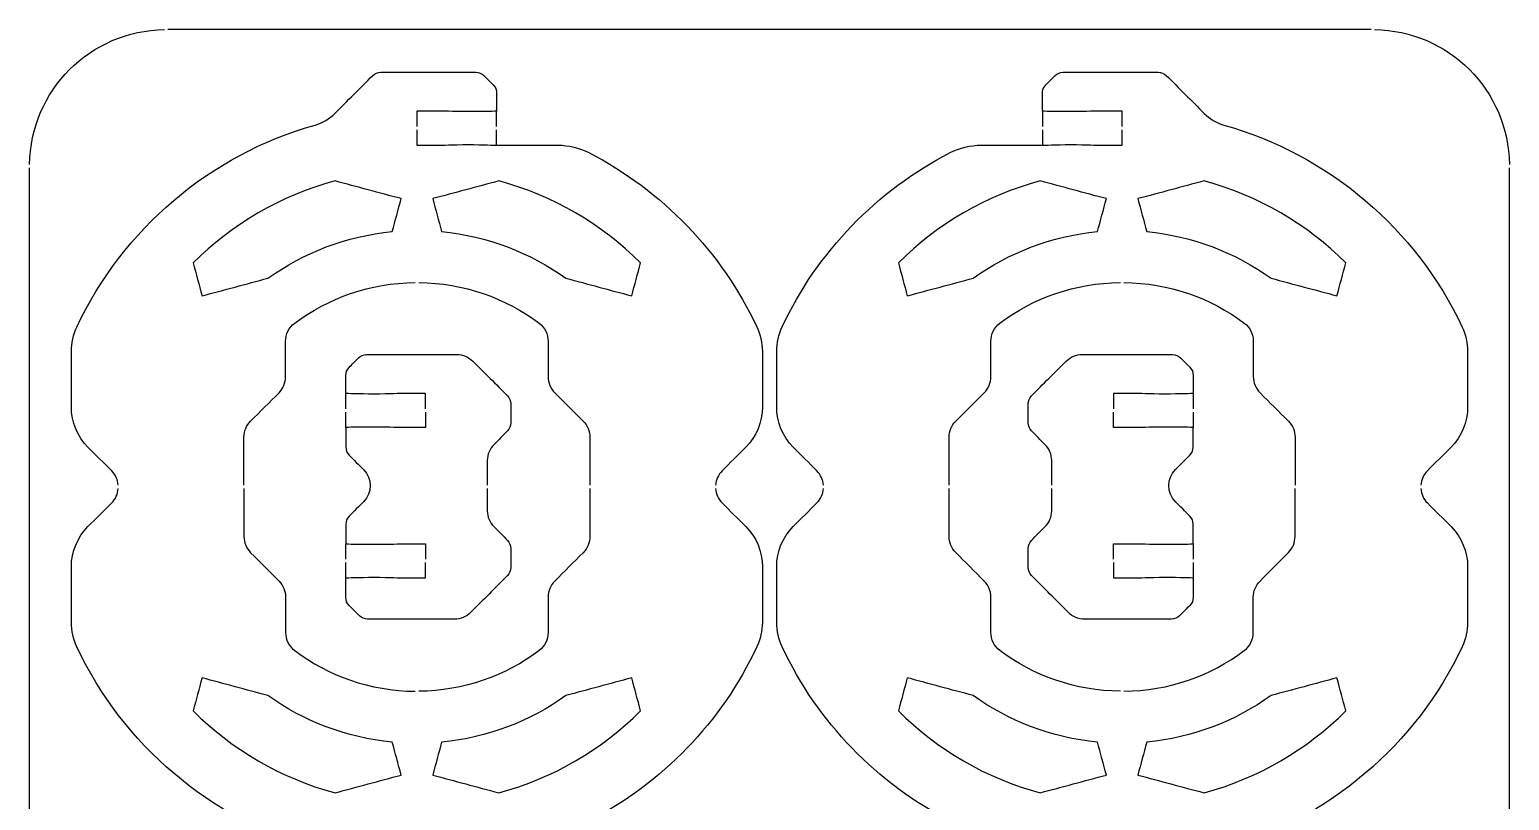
# Model space of a CAD drawing. Extents: x 5 to 405, y 225 to 445.
# Drawn here: x 275 to 405, y 377.3 to 445 of the extents above; entities that cross this region are included whole.
import ezdxf

# ---------------------------------------------------------------- set-up
doc = ezdxf.new("R2010")
doc.units = 0
doc.header["$MEASUREMENT"] = 0
doc.layers.add('DEFAULT', color=18, linetype='CONTINUOUS')

msp = doc.modelspace()

# ---------------------------------------------------------------- linework, layer by layer
at = {"layer": 'DEFAULT', "color": 1}
for points in [[(392.85, 445), (287.15, 445)], [(316.03, 436.5), (316.03, 437.85)], [(363.97, 437.85), (363.97, 436.5)], [(316.03, 434.85), (316.03, 436.2)], [(363.97, 436.2), (363.97, 434.85)], [(275, 237.15), (275, 432.85)], [(405, 237.15), (405, 432.85)], [(302.78, 411.7), (302.78, 413.05)], [(377.22, 413.05), (377.22, 411.7)], [(302.78, 410.05), (302.78, 411.4)], [(377.22, 411.4), (377.22, 410.05)], [(302.78, 398.5), (302.78, 399.85)], [(377.22, 399.86), (377.22, 398.5)], [(302.78, 396.86), (302.78, 398.2)], [(377.22, 398.21), (377.22, 396.86)]]:
    msp.add_lwpolyline(points, dxfattribs=at)
for points in [[(275, 433.15), (275.08, 439.66), (280.34, 444.92), (286.85, 445)], [(393.15, 445), (399.66, 444.92), (404.92, 439.66), (405, 433.15)]]:
    msp.add_open_spline(points, degree=3, dxfattribs=at)
for points, knots in [([(282.78, 405), (282.75, 405.46), (282.56, 405.91), (282.21, 406.26), (281.52, 406.95), (280.82, 407.64), (280.13, 408.33), (279.2, 409.27), (278.67, 410.54), (278.67, 411.87), (278.67, 413.49), (278.67, 415.11), (278.67, 416.74), (278.67, 417.48), (278.83, 418.21), (279.15, 418.88), (283.19, 427.46), (290.82, 434.02), (300.09, 436.62), (300.74, 436.8), (301.33, 437.16), (301.81, 437.63), (302.92, 438.74), (304.03, 439.85), (305.14, 440.96), (305.33, 441.15), (305.58, 441.26), (305.85, 441.26), (308.63, 441.26), (311.41, 441.26), (314.2, 441.26), (314.47, 441.26), (314.72, 441.15), (314.91, 440.96), (315.18, 440.69), (315.46, 440.42), (315.73, 440.14), (315.92, 439.95), (316.03, 439.7), (316.03, 439.43), (316.03, 438.9), (316.03, 438.37), (316.03, 437.85), (316.03, 437.82), (314.91, 437.8), (313.53, 437.8), (312.14, 437.8), (311.15, 437.85), (311.02, 437.85), (310.36, 437.85), (309.69, 437.85), (309.02, 437.85), (309.02, 437.4), (309.02, 436.95), (309.02, 436.5)], [0, 0, 0, 0, 1, 1, 1, 9.301434, 9.301434, 9.301434, 10.301434, 10.301434, 10.301434, 24.111434, 24.111434, 24.111434, 25.111434, 25.111434, 25.111434, 26.111434, 26.111434, 26.111434, 27.111434, 27.111434, 27.111434, 40.46161, 40.46161, 40.46161, 41.46161, 41.46161, 41.46161, 65.14161, 65.14161, 65.14161, 66.14161, 66.14161, 66.14161, 69.436727, 69.436727, 69.436727, 70.436727, 70.436727, 70.436727, 74.936727, 74.936727, 74.936727, 75.936727, 75.936727, 75.936727, 76.936727, 76.936727, 76.936727, 82.606727, 82.606727, 82.606727, 86.426727, 86.426727, 86.426727, 86.426727]), ([(370.98, 436.5), (370.98, 436.95), (370.98, 437.4), (370.98, 437.85), (370.31, 437.85), (369.64, 437.85), (368.98, 437.85), (368.85, 437.85), (367.86, 437.8), (366.47, 437.8), (365.09, 437.8), (363.97, 437.82), (363.97, 437.85), (363.97, 438.38), (363.97, 438.91), (363.97, 439.43), (363.97, 439.7), (364.08, 439.95), (364.27, 440.14), (364.54, 440.42), (364.82, 440.69), (365.09, 440.97), (365.28, 441.15), (365.53, 441.26), (365.8, 441.26), (368.59, 441.26), (371.37, 441.26), (374.15, 441.26), (374.42, 441.26), (374.67, 441.16), (374.86, 440.97), (375.97, 439.86), (377.08, 438.75), (378.19, 437.64), (378.67, 437.16), (379.26, 436.81), (379.9, 436.62), (389.18, 434.02), (396.81, 427.46), (400.85, 418.88), (401.17, 418.21), (401.33, 417.48), (401.33, 416.74), (401.33, 415.12), (401.33, 413.49), (401.33, 411.87), (401.33, 410.55), (400.8, 409.27), (399.87, 408.33), (399.17, 407.64), (398.48, 406.95), (397.79, 406.26), (397.44, 405.91), (397.25, 405.46), (397.22, 405)], [0, 0, 0, 0, 3.82, 3.82, 3.82, 9.49, 9.49, 9.49, 10.49, 10.49, 10.49, 11.49, 11.49, 11.49, 15.99, 15.99, 15.99, 16.99, 16.99, 16.99, 20.285118, 20.285118, 20.285118, 21.285118, 21.285118, 21.285118, 44.965118, 44.965118, 44.965118, 45.965118, 45.965118, 45.965118, 59.315294, 59.315294, 59.315294, 60.315294, 60.315294, 60.315294, 61.315294, 61.315294, 61.315294, 62.315294, 62.315294, 62.315294, 76.125294, 76.125294, 76.125294, 77.125294, 77.125294, 77.125294, 85.426727, 85.426727, 85.426727, 86.426727, 86.426727, 86.426727, 86.426727]), ([(309.02, 436.2), (309.02, 435.75), (309.02, 435.3), (309.02, 434.85), (309.69, 434.85), (310.36, 434.85), (311.02, 434.85), (311.15, 434.85), (312.14, 434.9), (313.53, 434.9), (314.91, 434.9), (315.82, 434.85), (316.03, 434.85), (317.82, 434.85), (319.61, 434.85), (321.4, 434.85), (322.34, 434.85), (323.28, 434.63), (324.12, 434.2), (330.57, 430.87), (335.79, 425.48), (338.89, 418.9), (339.21, 418.23), (339.37, 417.49), (339.37, 416.75), (339.37, 415.12), (339.37, 413.49), (339.37, 411.86), (339.37, 410.54), (338.85, 409.27), (337.91, 408.33), (337.22, 407.64), (336.53, 406.95), (335.84, 406.26), (335.49, 405.91), (335.3, 405.46), (335.26, 405)], [0, 0, 0, 0, 3.83, 3.83, 3.83, 9.5, 9.5, 9.5, 10.5, 10.5, 10.5, 11.5, 11.5, 11.5, 26.73, 26.73, 26.73, 27.73, 27.73, 27.73, 28.73, 28.73, 28.73, 29.73, 29.73, 29.73, 43.58, 43.58, 43.58, 44.58, 44.58, 44.58, 52.867291, 52.867291, 52.867291, 53.867291, 53.867291, 53.867291, 53.867291]), ([(344.74, 405), (344.7, 405.46), (344.51, 405.91), (344.16, 406.26), (343.47, 406.95), (342.78, 407.64), (342.09, 408.33), (341.15, 409.27), (340.63, 410.54), (340.63, 411.86), (340.63, 413.49), (340.63, 415.12), (340.63, 416.75), (340.63, 417.49), (340.79, 418.23), (341.11, 418.9), (344.21, 425.49), (349.43, 430.88), (355.88, 434.2), (356.72, 434.63), (357.66, 434.85), (358.6, 434.85), (360.39, 434.85), (362.18, 434.85), (363.97, 434.85), (364.18, 434.85), (365.09, 434.9), (366.47, 434.9), (367.86, 434.9), (368.85, 434.85), (368.98, 434.85), (369.64, 434.85), (370.31, 434.85), (370.98, 434.85), (370.98, 435.3), (370.98, 435.75), (370.98, 436.2)], [0, 0, 0, 0, 1, 1, 1, 9.287291, 9.287291, 9.287291, 10.287291, 10.287291, 10.287291, 24.137291, 24.137291, 24.137291, 25.137291, 25.137291, 25.137291, 26.137291, 26.137291, 26.137291, 27.137291, 27.137291, 27.137291, 42.367291, 42.367291, 42.367291, 43.367291, 43.367291, 43.367291, 44.367291, 44.367291, 44.367291, 50.037291, 50.037291, 50.037291, 53.867291, 53.867291, 53.867291, 53.867291]), ([(301.83, 431.71), (303.77, 431.19), (305.7, 430.67), (307.64, 430.16), (307.38, 429.19), (307.12, 428.22), (306.86, 427.26), (302.81, 426.88), (299.08, 425.41), (295.94, 423.17), (294.01, 422.65), (292.08, 422.14), (290.15, 421.62), (289.89, 422.59), (289.63, 423.55), (289.37, 424.52), (292.78, 427.91), (297.05, 430.43), (301.83, 431.71)], [1, 1, 1, 1, 18.028285, 18.028285, 18.028285, 26.537598, 26.537598, 26.537598, 27.537598, 27.537598, 27.537598, 44.527245, 44.527245, 44.527245, 53.036557, 53.036557, 53.036557, 54.036557, 54.036557, 54.036557, 54.036557]), ([(327.9, 421.62), (325.97, 422.14), (324.04, 422.65), (322.11, 423.17), (318.97, 425.41), (315.24, 426.88), (311.19, 427.26), (310.93, 428.22), (310.67, 429.19), (310.41, 430.16), (312.35, 430.67), (314.28, 431.19), (316.22, 431.71), (321, 430.43), (325.27, 427.91), (328.67, 424.52), (328.42, 423.55), (328.16, 422.59), (327.9, 421.62)], [8.509313, 8.509313, 8.509313, 8.509313, 25.498959, 25.498959, 25.498959, 26.498959, 26.498959, 26.498959, 35.008272, 35.008272, 35.008272, 52.046218, 52.046218, 52.046218, 53.046218, 53.046218, 53.046218, 61.55553, 61.55553, 61.55553, 61.55553]), ([(351.33, 424.52), (354.73, 427.91), (359, 430.44), (363.78, 431.71), (365.72, 431.19), (367.65, 430.67), (369.59, 430.16), (369.33, 429.19), (369.07, 428.22), (368.81, 427.26), (364.76, 426.88), (361.03, 425.42), (357.89, 423.17), (355.96, 422.66), (354.03, 422.14), (352.1, 421.62), (351.84, 422.59), (351.58, 423.55), (351.33, 424.52)], [8.509313, 8.509313, 8.509313, 8.509313, 9.509313, 9.509313, 9.509313, 26.546292, 26.546292, 26.546292, 35.055346, 35.055346, 35.055346, 36.055346, 36.055346, 36.055346, 53.044993, 53.044993, 53.044993, 61.554306, 61.554306, 61.554306, 61.554306]), ([(390.63, 424.52), (390.37, 423.55), (390.11, 422.59), (389.85, 421.62), (387.92, 422.14), (385.99, 422.66), (384.06, 423.17), (380.92, 425.42), (377.19, 426.88), (373.14, 427.26), (372.88, 428.22), (372.62, 429.19), (372.36, 430.16), (374.3, 430.67), (376.23, 431.19), (378.17, 431.71), (382.95, 430.44), (387.22, 427.91), (390.63, 424.52)], [0, 0, 0, 0, 8.509054, 8.509054, 8.509054, 25.499667, 25.499667, 25.499667, 26.499667, 26.499667, 26.499667, 35.009238, 35.009238, 35.009238, 52.038489, 52.038489, 52.038489, 53.038489, 53.038489, 53.038489, 53.038489]), ([(293.83, 405), (293.83, 406.4), (293.83, 407.8), (293.83, 409.21), (293.83, 409.74), (294.04, 410.24), (294.42, 410.62), (295.25, 411.45), (296.08, 412.28), (296.91, 413.11), (297.28, 413.49), (297.49, 414), (297.49, 414.53), (297.49, 415.56), (297.49, 416.59), (297.49, 417.62), (297.49, 418.25), (297.78, 418.84), (298.29, 419.22), (301.24, 421.43), (304.9, 422.76), (308.88, 422.79)], [0, 0, 0, 0, 11.93, 11.93, 11.93, 12.93, 12.93, 12.93, 22.92849, 22.92849, 22.92849, 23.92849, 23.92849, 23.92849, 32.70849, 32.70849, 32.70849, 33.70849, 33.70849, 33.70849, 34.70849, 34.70849, 34.70849, 34.70849]), ([(309.18, 422.79), (313.14, 422.76), (316.81, 421.43), (319.76, 419.22), (320.26, 418.84), (320.55, 418.25), (320.55, 417.62), (320.55, 416.59), (320.55, 415.56), (320.55, 414.53), (320.55, 414), (320.76, 413.49), (321.14, 413.11), (321.97, 412.28), (322.8, 411.45), (323.63, 410.62), (324.01, 410.24), (324.22, 409.74), (324.22, 409.21), (324.22, 407.8), (324.22, 406.4), (324.22, 405)], [0, 0, 0, 0, 1, 1, 1, 2, 2, 2, 10.78, 10.78, 10.78, 11.78, 11.78, 11.78, 21.77849, 21.77849, 21.77849, 22.77849, 22.77849, 22.77849, 34.70849, 34.70849, 34.70849, 34.70849]), ([(355.78, 405), (355.78, 406.4), (355.78, 407.81), (355.78, 409.21), (355.78, 409.74), (355.99, 410.25), (356.37, 410.62), (357.2, 411.45), (358.03, 412.28), (358.86, 413.11), (359.24, 413.49), (359.45, 414), (359.45, 414.53), (359.45, 415.56), (359.45, 416.59), (359.45, 417.63), (359.45, 418.25), (359.74, 418.85), (360.24, 419.22), (363.19, 421.44), (366.86, 422.76), (370.82, 422.79)], [0, 0, 0, 0, 11.93, 11.93, 11.93, 12.93, 12.93, 12.93, 22.92849, 22.92849, 22.92849, 23.92849, 23.92849, 23.92849, 32.70849, 32.70849, 32.70849, 33.70849, 33.70849, 33.70849, 34.70849, 34.70849, 34.70849, 34.70849]), ([(371.12, 422.79), (375.1, 422.76), (378.76, 421.44), (381.71, 419.22), (382.22, 418.85), (382.5, 418.25), (382.5, 417.63), (382.5, 416.59), (382.5, 415.56), (382.5, 414.53), (382.5, 414), (382.72, 413.49), (383.09, 413.11), (383.92, 412.28), (384.75, 411.45), (385.58, 410.62), (385.96, 410.25), (386.17, 409.74), (386.17, 409.21), (386.17, 407.81), (386.17, 406.4), (386.17, 405)], [0, 0, 0, 0, 1, 1, 1, 2, 2, 2, 10.78, 10.78, 10.78, 11.78, 11.78, 11.78, 21.77849, 21.77849, 21.77849, 22.77849, 22.77849, 22.77849, 34.70849, 34.70849, 34.70849, 34.70849]), ([(309.78, 411.7), (309.78, 412.15), (309.78, 412.6), (309.78, 413.05), (309.11, 413.05), (308.44, 413.05), (307.77, 413.05), (307.65, 413.05), (306.66, 413), (305.27, 413), (303.94, 413), (302.85, 413.03), (302.78, 413.05), (302.78, 413.58), (302.78, 414.11), (302.78, 414.64), (302.78, 414.9), (302.88, 415.16), (303.07, 415.34), (303.34, 415.62), (303.62, 415.9), (303.89, 416.17), (304.08, 416.36), (304.34, 416.47), (304.6, 416.47), (307.25, 416.47), (309.89, 416.47), (312.53, 416.47), (313.06, 416.47), (313.57, 416.26), (313.95, 415.88), (314.96, 414.87), (315.97, 413.86), (316.98, 412.85), (317.17, 412.66), (317.28, 412.41), (317.28, 412.14), (317.28, 411.58), (317.28, 411.02), (317.28, 410.47), (317.28, 410.2), (317.17, 409.95), (316.98, 409.76), (316.58, 409.37), (316.19, 408.97), (315.8, 408.58), (315.42, 408.2), (315.21, 407.69), (315.21, 407.16), (315.21, 406.44), (315.21, 405.72), (315.21, 405)], [0, 0, 0, 0, 3.83, 3.83, 3.83, 9.5, 9.5, 9.5, 10.5, 10.5, 10.5, 11.5, 11.5, 11.5, 16, 16, 16, 17, 17, 17, 20.316338, 20.316338, 20.316338, 21.316338, 21.316338, 21.316338, 43.796338, 43.796338, 43.796338, 44.796338, 44.796338, 44.796338, 56.951506, 56.951506, 56.951506, 57.951506, 57.951506, 57.951506, 62.701506, 62.701506, 62.701506, 63.701506, 63.701506, 63.701506, 68.446198, 68.446198, 68.446198, 69.446198, 69.446198, 69.446198, 75.576198, 75.576198, 75.576198, 75.576198]), ([(364.79, 405), (364.79, 405.72), (364.79, 406.44), (364.79, 407.16), (364.79, 407.69), (364.58, 408.2), (364.2, 408.58), (363.81, 408.97), (363.41, 409.37), (363.02, 409.76), (362.83, 409.95), (362.72, 410.2), (362.72, 410.47), (362.72, 411.03), (362.72, 411.58), (362.72, 412.14), (362.72, 412.41), (362.83, 412.66), (363.02, 412.85), (364.03, 413.86), (365.04, 414.87), (366.05, 415.88), (366.43, 416.26), (366.94, 416.47), (367.47, 416.47), (370.11, 416.47), (372.75, 416.47), (375.4, 416.47), (375.66, 416.47), (375.91, 416.36), (376.11, 416.18), (376.38, 415.9), (376.66, 415.62), (376.93, 415.35), (377.12, 415.16), (377.22, 414.91), (377.22, 414.64), (377.22, 414.11), (377.22, 413.58), (377.22, 413.05), (377.15, 413.03), (376.06, 413), (374.73, 413), (373.34, 413), (372.35, 413.05), (372.22, 413.05), (371.56, 413.05), (370.89, 413.05), (370.22, 413.05), (370.22, 412.6), (370.22, 412.15), (370.22, 411.7)], [0, 0, 0, 0, 6.13, 6.13, 6.13, 7.13, 7.13, 7.13, 11.874692, 11.874692, 11.874692, 12.874692, 12.874692, 12.874692, 17.624692, 17.624692, 17.624692, 18.624692, 18.624692, 18.624692, 30.779859, 30.779859, 30.779859, 31.779859, 31.779859, 31.779859, 54.259859, 54.259859, 54.259859, 55.259859, 55.259859, 55.259859, 58.576198, 58.576198, 58.576198, 59.576198, 59.576198, 59.576198, 64.076198, 64.076198, 64.076198, 65.076198, 65.076198, 65.076198, 66.076198, 66.076198, 66.076198, 71.746198, 71.746198, 71.746198, 75.576198, 75.576198, 75.576198, 75.576198]), ([(309.78, 411.4), (309.78, 410.95), (309.78, 410.5), (309.78, 410.05), (309.11, 410.05), (308.44, 410.05), (307.77, 410.05), (307.65, 410.05), (306.66, 410.1), (305.27, 410.1), (303.94, 410.1), (302.85, 410.08), (302.78, 410.05), (302.78, 409.48), (302.78, 408.91), (302.78, 408.34), (302.78, 408.08), (302.88, 407.82), (303.07, 407.64), (303.49, 407.21), (303.91, 406.79), (304.34, 406.37), (305.11, 405.59), (305.11, 404.32), (304.34, 403.54), (303.91, 403.12), (303.49, 402.7), (303.07, 402.27), (302.88, 402.09), (302.78, 401.83), (302.78, 401.57), (302.78, 401), (302.78, 400.43), (302.78, 399.85), (302.85, 399.83), (303.94, 399.81), (305.27, 399.81), (306.66, 399.81), (307.65, 399.85), (307.77, 399.85), (308.44, 399.85), (309.11, 399.85), (309.78, 399.85), (309.78, 399.4), (309.78, 398.95), (309.78, 398.5)], [0, 0, 0, 0, 3.82, 3.82, 3.82, 9.49, 9.49, 9.49, 10.49, 10.49, 10.49, 11.49, 11.49, 11.49, 16.34, 16.34, 16.34, 17.34, 17.34, 17.34, 22.417027, 22.417027, 22.417027, 23.417027, 23.417027, 23.417027, 28.494053, 28.494053, 28.494053, 29.494053, 29.494053, 29.494053, 34.354053, 34.354053, 34.354053, 35.354053, 35.354053, 35.354053, 36.354053, 36.354053, 36.354053, 42.024053, 42.024053, 42.024053, 45.854053, 45.854053, 45.854053, 45.854053]), ([(370.22, 398.5), (370.22, 398.96), (370.22, 399.41), (370.22, 399.86), (370.89, 399.86), (371.56, 399.86), (372.22, 399.86), (372.35, 399.86), (373.34, 399.81), (374.73, 399.81), (376.06, 399.81), (377.15, 399.83), (377.22, 399.86), (377.22, 400.43), (377.22, 401), (377.22, 401.57), (377.22, 401.84), (377.12, 402.09), (376.93, 402.28), (376.51, 402.7), (376.09, 403.12), (375.66, 403.54), (374.88, 404.32), (374.88, 405.59), (375.66, 406.37), (376.09, 406.79), (376.51, 407.22), (376.93, 407.64), (377.12, 407.83), (377.22, 408.08), (377.22, 408.34), (377.22, 408.91), (377.22, 409.48), (377.22, 410.05), (377.15, 410.08), (376.06, 410.1), (374.73, 410.1), (373.34, 410.1), (372.35, 410.05), (372.22, 410.05), (371.56, 410.05), (370.89, 410.05), (370.22, 410.05), (370.22, 410.5), (370.22, 410.95), (370.22, 411.4)], [0, 0, 0, 0, 3.83, 3.83, 3.83, 9.5, 9.5, 9.5, 10.5, 10.5, 10.5, 11.5, 11.5, 11.5, 16.36, 16.36, 16.36, 17.36, 17.36, 17.36, 22.437027, 22.437027, 22.437027, 23.437027, 23.437027, 23.437027, 28.514053, 28.514053, 28.514053, 29.514053, 29.514053, 29.514053, 34.364053, 34.364053, 34.364053, 35.364053, 35.364053, 35.364053, 36.364053, 36.364053, 36.364053, 42.034053, 42.034053, 42.034053, 45.854053, 45.854053, 45.854053, 45.854053]), ([(309.02, 373.2), (309.02, 372.75), (309.02, 372.3), (309.02, 371.85), (309.69, 371.85), (310.36, 371.85), (311.02, 371.85), (311.15, 371.85), (312.14, 371.9), (313.53, 371.9), (314.91, 371.9), (316.03, 371.87), (316.03, 371.85), (316.03, 371.32), (316.03, 370.79), (316.03, 370.26), (316.03, 370), (315.92, 369.74), (315.73, 369.55), (315.45, 369.28), (315.18, 369), (314.9, 368.73), (314.72, 368.54), (314.46, 368.44), (314.2, 368.44), (311.41, 368.44), (308.63, 368.44), (305.85, 368.44), (305.58, 368.44), (305.33, 368.54), (305.14, 368.73), (304.03, 369.84), (302.92, 370.95), (301.81, 372.06), (301.33, 372.54), (300.74, 372.89), (300.09, 373.08), (290.82, 375.68), (283.19, 382.23), (279.15, 390.81), (278.83, 391.48), (278.67, 392.22), (278.67, 392.96), (278.67, 394.58), (278.67, 396.2), (278.67, 397.83), (278.67, 399.15), (279.2, 400.43), (280.13, 401.36), (280.82, 402.05), (281.52, 402.74), (282.21, 403.44), (282.56, 403.79), (282.75, 404.24), (282.78, 404.7)], [0, 0, 0, 0, 3.83, 3.83, 3.83, 9.5, 9.5, 9.5, 10.5, 10.5, 10.5, 11.5, 11.5, 11.5, 15.99, 15.99, 15.99, 16.99, 16.99, 16.99, 20.29926, 20.29926, 20.29926, 21.29926, 21.29926, 21.29926, 44.97926, 44.97926, 44.97926, 45.97926, 45.97926, 45.97926, 59.329436, 59.329436, 59.329436, 60.329436, 60.329436, 60.329436, 61.329436, 61.329436, 61.329436, 62.329436, 62.329436, 62.329436, 76.129436, 76.129436, 76.129436, 77.129436, 77.129436, 77.129436, 85.430869, 85.430869, 85.430869, 86.430869, 86.430869, 86.430869, 86.430869]), ([(293.83, 404.7), (293.83, 403.3), (293.83, 401.89), (293.83, 400.49), (293.83, 399.96), (294.04, 399.45), (294.42, 399.07), (295.25, 398.24), (296.08, 397.41), (296.91, 396.58), (297.28, 396.21), (297.49, 395.7), (297.49, 395.17), (297.49, 394.14), (297.49, 393.1), (297.49, 392.07), (297.49, 391.44), (297.78, 390.85), (298.29, 390.47), (301.24, 388.26), (304.9, 386.94), (308.88, 386.9)], [0, 0, 0, 0, 11.93, 11.93, 11.93, 12.93, 12.93, 12.93, 22.92849, 22.92849, 22.92849, 23.92849, 23.92849, 23.92849, 32.70849, 32.70849, 32.70849, 33.70849, 33.70849, 33.70849, 34.70849, 34.70849, 34.70849, 34.70849]), ([(315.21, 404.7), (315.21, 404.05), (315.21, 403.4), (315.21, 402.75), (315.21, 402.22), (315.42, 401.71), (315.8, 401.34), (316.19, 400.94), (316.58, 400.55), (316.98, 400.15), (317.17, 399.96), (317.28, 399.71), (317.28, 399.45), (317.28, 398.89), (317.28, 398.33), (317.28, 397.77), (317.28, 397.5), (317.17, 397.25), (316.98, 397.06), (315.9, 395.98), (314.82, 394.9), (313.74, 393.81), (313.36, 393.44), (312.85, 393.23), (312.32, 393.23), (309.78, 393.23), (307.24, 393.23), (304.69, 393.23), (304.43, 393.23), (304.17, 393.34), (303.98, 393.52), (303.68, 393.83), (303.37, 394.13), (303.07, 394.44), (302.88, 394.63), (302.78, 394.88), (302.78, 395.14), (302.78, 395.72), (302.78, 396.29), (302.78, 396.86), (302.85, 396.88), (303.94, 396.91), (305.27, 396.91), (306.66, 396.91), (307.65, 396.86), (307.77, 396.86), (308.44, 396.86), (309.11, 396.86), (309.78, 396.86), (309.78, 397.31), (309.78, 397.75), (309.78, 398.2)], [0, 0, 0, 0, 5.52, 5.52, 5.52, 6.52, 6.52, 6.52, 11.264692, 11.264692, 11.264692, 12.264692, 12.264692, 12.264692, 17.024692, 17.024692, 17.024692, 18.024692, 18.024692, 18.024692, 31.028387, 31.028387, 31.028387, 32.028387, 32.028387, 32.028387, 53.658387, 53.658387, 53.658387, 54.658387, 54.658387, 54.658387, 58.328278, 58.328278, 58.328278, 59.328278, 59.328278, 59.328278, 64.178278, 64.178278, 64.178278, 65.178278, 65.178278, 65.178278, 66.178278, 66.178278, 66.178278, 71.848278, 71.848278, 71.848278, 75.668278, 75.668278, 75.668278, 75.668278]), ([(335.26, 404.7), (335.3, 404.24), (335.49, 403.79), (335.84, 403.44), (336.53, 402.75), (337.22, 402.06), (337.91, 401.37), (338.85, 400.43), (339.37, 399.16), (339.37, 397.83), (339.37, 396.2), (339.37, 394.57), (339.37, 392.95), (339.37, 392.2), (339.21, 391.47), (338.89, 390.8), (335.79, 384.21), (330.57, 378.82), (324.12, 375.5), (323.28, 375.06), (322.34, 374.85), (321.4, 374.85), (319.61, 374.85), (317.82, 374.85), (316.03, 374.85), (315.82, 374.85), (314.91, 374.8), (313.53, 374.8), (312.14, 374.8), (311.15, 374.85), (311.02, 374.85), (310.36, 374.85), (309.69, 374.85), (309.02, 374.85), (309.02, 374.4), (309.02, 373.95), (309.02, 373.5)], [0, 0, 0, 0, 1, 1, 1, 9.287291, 9.287291, 9.287291, 10.287291, 10.287291, 10.287291, 24.127291, 24.127291, 24.127291, 25.127291, 25.127291, 25.127291, 26.127291, 26.127291, 26.127291, 27.127291, 27.127291, 27.127291, 42.357291, 42.357291, 42.357291, 43.357291, 43.357291, 43.357291, 44.357291, 44.357291, 44.357291, 50.027291, 50.027291, 50.027291, 53.847291, 53.847291, 53.847291, 53.847291]), ([(324.22, 404.7), (324.22, 403.3), (324.22, 401.89), (324.22, 400.49), (324.22, 399.96), (324.01, 399.45), (323.63, 399.07), (322.8, 398.24), (321.97, 397.41), (321.14, 396.58), (320.76, 396.21), (320.55, 395.7), (320.55, 395.17), (320.55, 394.14), (320.55, 393.1), (320.55, 392.07), (320.55, 391.44), (320.26, 390.85), (319.76, 390.47), (316.81, 388.26), (313.14, 386.94), (309.18, 386.9)], [0, 0, 0, 0, 11.93, 11.93, 11.93, 12.93, 12.93, 12.93, 22.92849, 22.92849, 22.92849, 23.92849, 23.92849, 23.92849, 32.70849, 32.70849, 32.70849, 33.70849, 33.70849, 33.70849, 34.70849, 34.70849, 34.70849, 34.70849]), ([(370.98, 373.5), (370.98, 373.95), (370.98, 374.4), (370.98, 374.85), (370.31, 374.85), (369.64, 374.85), (368.98, 374.85), (368.85, 374.85), (367.86, 374.8), (366.47, 374.8), (365.09, 374.8), (364.18, 374.85), (363.97, 374.85), (362.18, 374.85), (360.39, 374.85), (358.6, 374.85), (357.66, 374.85), (356.72, 375.07), (355.88, 375.5), (349.43, 378.82), (344.21, 384.21), (341.11, 390.8), (340.79, 391.47), (340.63, 392.2), (340.63, 392.95), (340.63, 394.58), (340.63, 396.2), (340.63, 397.83), (340.63, 399.16), (341.15, 400.43), (342.09, 401.37), (342.78, 402.06), (343.47, 402.75), (344.16, 403.44), (344.51, 403.79), (344.7, 404.24), (344.74, 404.7)], [0, 0, 0, 0, 3.82, 3.82, 3.82, 9.49, 9.49, 9.49, 10.49, 10.49, 10.49, 11.49, 11.49, 11.49, 26.72, 26.72, 26.72, 27.72, 27.72, 27.72, 28.72, 28.72, 28.72, 29.72, 29.72, 29.72, 43.56, 43.56, 43.56, 44.56, 44.56, 44.56, 52.847291, 52.847291, 52.847291, 53.847291, 53.847291, 53.847291, 53.847291]), ([(370.82, 386.91), (366.86, 386.94), (363.19, 388.26), (360.24, 390.48), (359.74, 390.85), (359.45, 391.45), (359.45, 392.07), (359.45, 393.11), (359.45, 394.14), (359.45, 395.17), (359.45, 395.7), (359.24, 396.21), (358.86, 396.58), (358.03, 397.41), (357.2, 398.25), (356.37, 399.08), (355.99, 399.45), (355.78, 399.96), (355.78, 400.49), (355.78, 401.89), (355.78, 403.3), (355.78, 404.7)], [0, 0, 0, 0, 1, 1, 1, 2, 2, 2, 10.78, 10.78, 10.78, 11.78, 11.78, 11.78, 21.77849, 21.77849, 21.77849, 22.77849, 22.77849, 22.77849, 34.70849, 34.70849, 34.70849, 34.70849]), ([(370.22, 398.21), (370.22, 397.76), (370.22, 397.31), (370.22, 396.86), (370.89, 396.86), (371.56, 396.86), (372.22, 396.86), (372.35, 396.86), (373.34, 396.91), (374.73, 396.91), (376.06, 396.91), (377.15, 396.89), (377.22, 396.86), (377.22, 396.29), (377.22, 395.72), (377.22, 395.15), (377.22, 394.88), (377.12, 394.63), (376.93, 394.44), (376.63, 394.14), (376.32, 393.83), (376.02, 393.52), (375.83, 393.34), (375.57, 393.23), (375.31, 393.23), (372.76, 393.23), (370.22, 393.23), (367.68, 393.23), (367.15, 393.23), (366.64, 393.44), (366.26, 393.82), (365.18, 394.9), (364.1, 395.98), (363.02, 397.06), (362.83, 397.25), (362.72, 397.5), (362.72, 397.77), (362.72, 398.33), (362.72, 398.89), (362.72, 399.45), (362.72, 399.71), (362.83, 399.97), (363.02, 400.15), (363.41, 400.55), (363.81, 400.94), (364.2, 401.34), (364.58, 401.71), (364.79, 402.22), (364.79, 402.75), (364.79, 403.4), (364.79, 404.05), (364.79, 404.7)], [0, 0, 0, 0, 3.82, 3.82, 3.82, 9.49, 9.49, 9.49, 10.49, 10.49, 10.49, 11.49, 11.49, 11.49, 16.34, 16.34, 16.34, 17.34, 17.34, 17.34, 21.009891, 21.009891, 21.009891, 22.009891, 22.009891, 22.009891, 43.639891, 43.639891, 43.639891, 44.639891, 44.639891, 44.639891, 57.643587, 57.643587, 57.643587, 58.643587, 58.643587, 58.643587, 63.403587, 63.403587, 63.403587, 64.403587, 64.403587, 64.403587, 69.148278, 69.148278, 69.148278, 70.148278, 70.148278, 70.148278, 75.668278, 75.668278, 75.668278, 75.668278]), ([(397.22, 404.7), (397.25, 404.24), (397.44, 403.79), (397.79, 403.44), (398.48, 402.75), (399.17, 402.06), (399.87, 401.37), (400.8, 400.43), (401.33, 399.15), (401.33, 397.83), (401.33, 396.2), (401.33, 394.58), (401.33, 392.96), (401.33, 392.22), (401.17, 391.48), (400.85, 390.81), (396.81, 382.23), (389.18, 375.68), (379.9, 373.08), (379.26, 372.89), (378.67, 372.54), (378.19, 372.06), (377.08, 370.95), (375.97, 369.84), (374.86, 368.73), (374.67, 368.54), (374.42, 368.44), (374.15, 368.44), (371.37, 368.44), (368.59, 368.44), (365.8, 368.44), (365.54, 368.44), (365.28, 368.54), (365.1, 368.73), (364.82, 369.01), (364.54, 369.28), (364.27, 369.56), (364.08, 369.75), (363.97, 370), (363.97, 370.27), (363.97, 370.79), (363.97, 371.32), (363.97, 371.85), (363.97, 371.87), (365.09, 371.9), (366.47, 371.9), (367.86, 371.9), (368.85, 371.85), (368.98, 371.85), (369.64, 371.85), (370.31, 371.85), (370.98, 371.85), (370.98, 372.3), (370.98, 372.75), (370.98, 373.2)], [0, 0, 0, 0, 1, 1, 1, 9.301434, 9.301434, 9.301434, 10.301434, 10.301434, 10.301434, 24.101434, 24.101434, 24.101434, 25.101434, 25.101434, 25.101434, 26.101434, 26.101434, 26.101434, 27.101434, 27.101434, 27.101434, 40.45161, 40.45161, 40.45161, 41.45161, 41.45161, 41.45161, 65.13161, 65.13161, 65.13161, 66.13161, 66.13161, 66.13161, 69.440869, 69.440869, 69.440869, 70.440869, 70.440869, 70.440869, 74.930869, 74.930869, 74.930869, 75.930869, 75.930869, 75.930869, 76.930869, 76.930869, 76.930869, 82.600869, 82.600869, 82.600869, 86.430869, 86.430869, 86.430869, 86.430869]), ([(371.12, 386.91), (375.1, 386.94), (378.76, 388.26), (381.71, 390.48), (382.22, 390.85), (382.5, 391.45), (382.5, 392.07), (382.5, 393.11), (382.5, 394.14), (382.5, 395.17), (382.5, 395.7), (382.72, 396.21), (383.09, 396.58), (383.92, 397.41), (384.75, 398.25), (385.58, 399.08), (385.96, 399.45), (386.17, 399.96), (386.17, 400.49), (386.17, 401.89), (386.17, 403.3), (386.17, 404.7)], [0, 0, 0, 0, 1, 1, 1, 2, 2, 2, 10.78, 10.78, 10.78, 11.78, 11.78, 11.78, 21.77849, 21.77849, 21.77849, 22.77849, 22.77849, 22.77849, 34.70849, 34.70849, 34.70849, 34.70849]), ([(301.83, 377.99), (297.05, 379.26), (292.78, 381.78), (289.37, 385.18), (289.63, 386.14), (289.89, 387.11), (290.15, 388.08), (292.08, 387.56), (294.01, 387.04), (295.94, 386.52), (299.08, 384.28), (302.81, 382.82), (306.86, 382.44), (307.12, 381.47), (307.38, 380.51), (307.64, 379.54), (305.7, 379.02), (303.77, 378.5), (301.83, 377.99)], [17.028285, 17.028285, 17.028285, 17.028285, 18.028285, 18.028285, 18.028285, 26.537598, 26.537598, 26.537598, 43.527245, 43.527245, 43.527245, 44.527245, 44.527245, 44.527245, 53.036557, 53.036557, 53.036557, 70.064843, 70.064843, 70.064843, 70.064843]), ([(316.22, 377.99), (314.28, 378.5), (312.35, 379.02), (310.41, 379.54), (310.67, 380.51), (310.93, 381.47), (311.19, 382.44), (315.24, 382.82), (318.97, 384.28), (322.11, 386.52), (324.04, 387.04), (325.97, 387.56), (327.9, 388.08), (328.16, 387.11), (328.42, 386.14), (328.67, 385.18), (325.27, 381.78), (321, 379.26), (316.22, 377.99)], [0, 0, 0, 0, 17.037946, 17.037946, 17.037946, 25.547258, 25.547258, 25.547258, 26.547258, 26.547258, 26.547258, 43.536905, 43.536905, 43.536905, 52.046218, 52.046218, 52.046218, 53.046218, 53.046218, 53.046218, 53.046218]), ([(351.33, 385.18), (351.58, 386.14), (351.84, 387.11), (352.1, 388.08), (354.03, 387.56), (355.96, 387.04), (357.89, 386.53), (361.03, 384.28), (364.76, 382.82), (368.81, 382.44), (369.07, 381.47), (369.33, 380.51), (369.59, 379.54), (367.65, 379.02), (365.72, 378.51), (363.78, 377.99), (359, 379.26), (354.73, 381.78), (351.33, 385.18)], [1, 1, 1, 1, 9.509313, 9.509313, 9.509313, 26.498959, 26.498959, 26.498959, 27.498959, 27.498959, 27.498959, 36.008013, 36.008013, 36.008013, 53.044993, 53.044993, 53.044993, 54.044993, 54.044993, 54.044993, 54.044993]), ([(372.36, 379.54), (372.62, 380.51), (372.88, 381.47), (373.14, 382.44), (377.19, 382.82), (380.92, 384.28), (384.06, 386.53), (385.99, 387.04), (387.92, 387.56), (389.85, 388.08), (390.11, 387.11), (390.37, 386.14), (390.63, 385.18), (387.22, 381.78), (382.95, 379.26), (378.17, 377.99), (376.23, 378.51), (374.3, 379.02), (372.36, 379.54)], [0, 0, 0, 0, 8.509571, 8.509571, 8.509571, 9.509571, 9.509571, 9.509571, 26.500184, 26.500184, 26.500184, 35.009238, 35.009238, 35.009238, 36.009238, 36.009238, 36.009238, 53.038489, 53.038489, 53.038489, 53.038489])]:
    msp.add_open_spline(points, degree=3, knots=knots, dxfattribs=at)

doc.saveas('drawing.dxf')
